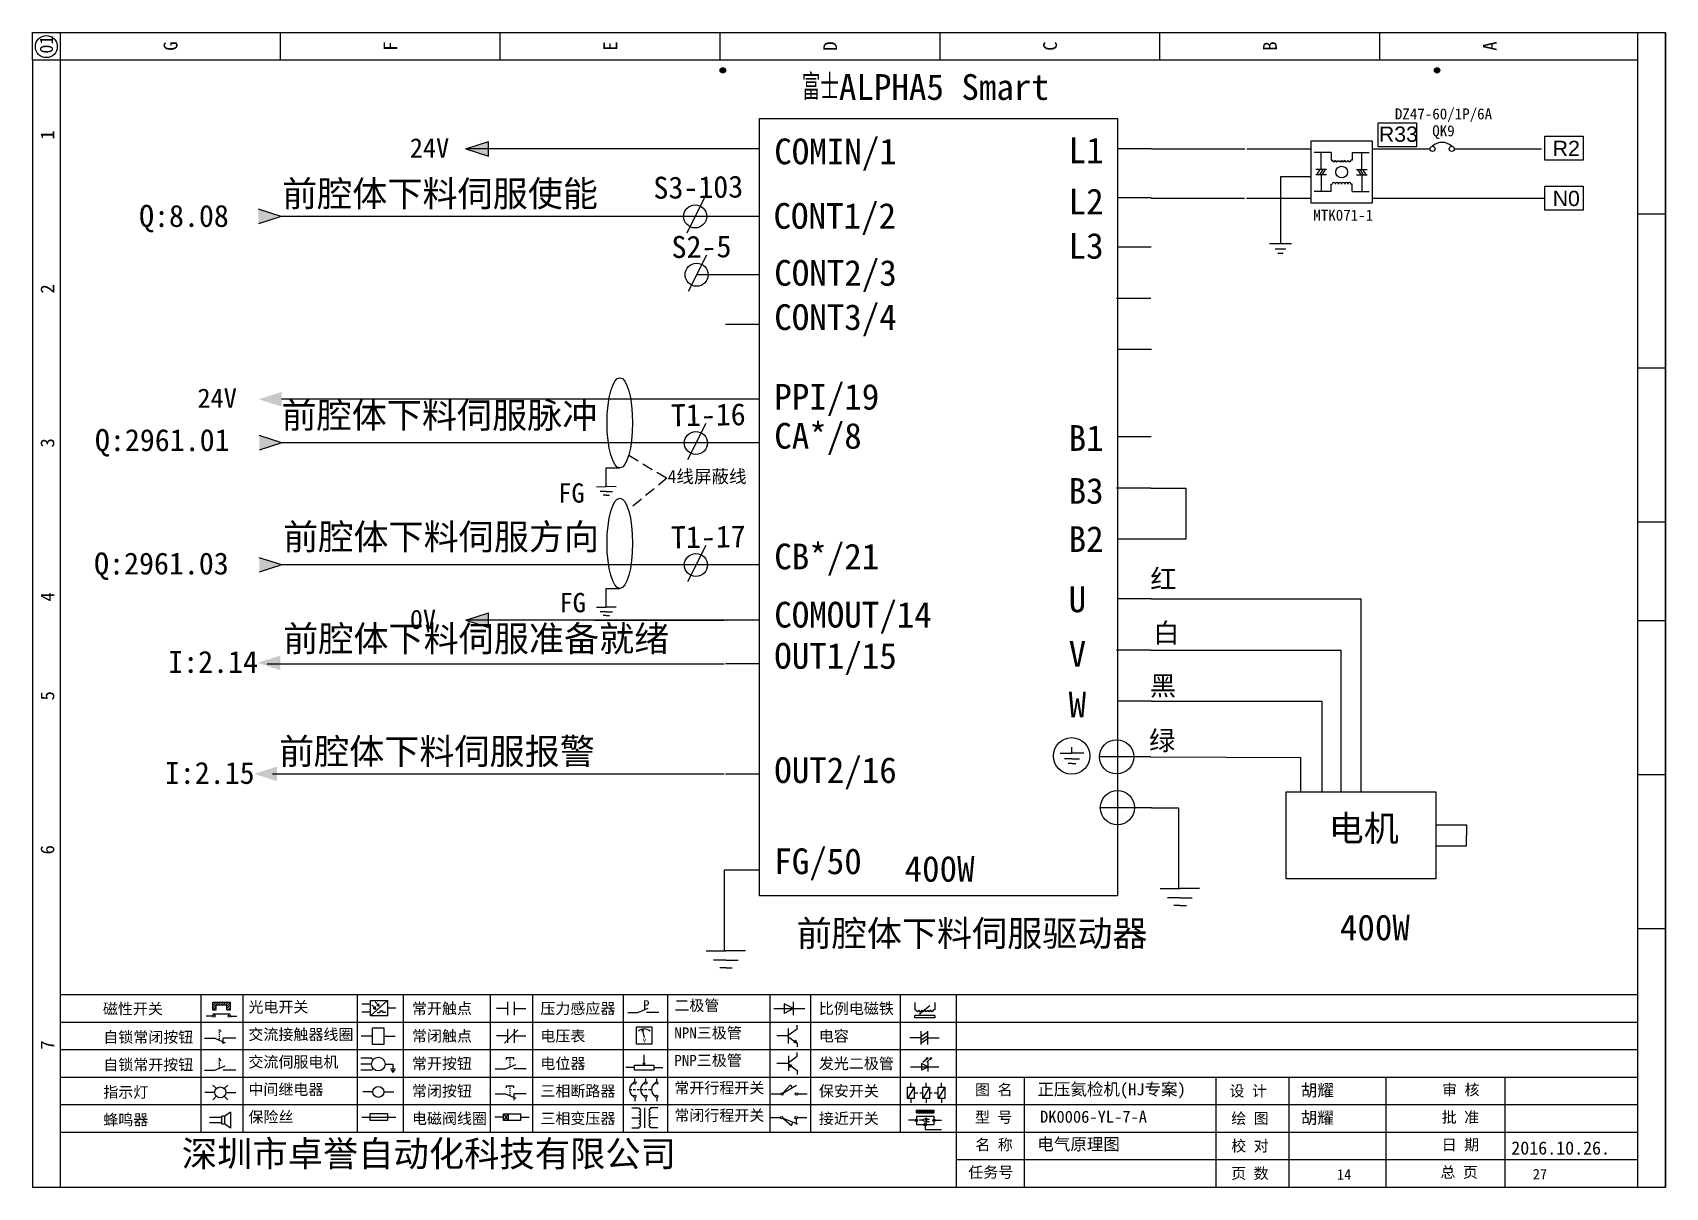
# Model space of a CAD drawing. Header units: millimetres. Extents: x -97 to 5214, y -62 to 3239.
# Drawn here: x 645.3 to 942.3, y 489.2 to 699.2 of the extents above; entities that cross this region are included whole.
import ezdxf
from ezdxf.enums import TextEntityAlignment as Align
from ezdxf.lldxf.tags import DXFTag

# ---------------------------------------------------------------- set-up
doc = ezdxf.new("R2010")
doc.units = ezdxf.units.MM
doc.linetypes.add('ACISOWELD', pattern=[3, 2, -1])
doc.layers.add('SYMS', color=7, linetype='Continuous')
doc.styles.get("Standard").update_dxf_attribs({"font": 'SimSun.ttf'})
doc.styles.add('工程字', font='SimSun.ttf')
doc.styles.add('样式 8', font='arial.ttf')
doc.styles.add('汉字', font='NSimSun.ttf')
tags = doc.linetypes.add('HIDDEN2', pattern=[4.7625, 3.175, -1.5875]).pattern_tags.tags
tags[6:7] = [DXFTag(74, 4), DXFTag(75, 0), DXFTag(340, '0'), DXFTag(46, 1.0), DXFTag(50, 0.0), DXFTag(44, 0.0), DXFTag(45, 0.0)]
tags[4:5] = [DXFTag(74, 4), DXFTag(75, 0), DXFTag(340, '0'), DXFTag(46, 1.0), DXFTag(50, 0.0), DXFTag(44, 0.0), DXFTag(45, 0.0)]

# ---------------------------------------------------------------- blocks, each defined once
blk = doc.blocks.new('节点')
at = {"color": 1}
blk.add_line((5159.18, 79.07), (5149.74, 60.21), dxfattribs=at)
blk.add_circle((5154.09, 68.92), 5.98, dxfattribs=at)
blk = doc.blocks.new('磁性开关')
at = {"linetype": 'ByBlock'}
h = blk.add_hatch(dxfattribs=at)
h.set_pattern_fill('ANSI31', color=256, scale=0.1, style=0)
h.paths.add_polyline_path([(-1907.69, -775.29), (-1910.88, -775.29), (-1910.88, -776.69), (-1910.25, -776.69), (-1910.25, -775.79), (-1908.31, -775.79), (-1908.31, -776.69), (-1907.69, -776.69)])
for p, q in [((-1910.91, -777.81), (-1912.09, -777.81)), ((-1910.88, -776.69), (-1910.88, -775.29)), ((-1910.88, -775.29), (-1907.69, -775.29)), ((-1910.88, -776.69), (-1910.25, -776.69)), ((-1910.88, -777.39), (-1907.69, -777.39)), ((-1910.25, -776.69), (-1910.25, -775.79)), ((-1910.25, -775.79), (-1908.31, -775.79)), ((-1908.31, -776.69), (-1908.31, -775.79)), ((-1908.31, -776.69), (-1907.69, -776.69)), ((-1907.69, -775.29), (-1907.69, -776.69)), ((-1907.66, -777.81), (-1906.48, -777.81))]:
    blk.add_line(p, q, dxfattribs=at)
for centre in [(-1910.68, -777.81), (-1907.88, -777.81)]:
    blk.add_circle(centre, 0.225, dxfattribs=at)
blk = doc.blocks.new('*U75')
at = {"linetype": 'ByBlock'}
for p, q in [((-1909.23, -780.45), (-1909.23, -780.67)), ((-1909.23, -780.45), (-1908.92, -780.84)), ((-1909.23, -780.84), (-1909.23, -781.05)), ((-1911.92, -782.07), (-1910.06, -782.07)), ((-1910.06, -782.07), (-1908.18, -782.88)), ((-1909.23, -781.23), (-1909.23, -781.44)), ((-1909.23, -781.61), (-1909.23, -781.83)), ((-1909.23, -782), (-1909.23, -782.21)), ((-1909.23, -782.38), (-1909.23, -782.43)), ((-1908.52, -783.07), (-1908.52, -782.07)), ((-1906.25, -782.07), (-1908.52, -782.07))]:
    blk.add_line(p, q, dxfattribs=at)
blk = doc.blocks.new('*U76')
at = {"linetype": 'ByBlock'}
for p, q in [((-1911.92, -792.89), (-1910.06, -792.89)), ((-1910.06, -792.89), (-1908.18, -792.08)), ((-1908.88, -791.17), (-1909.23, -790.71)), ((-1909.23, -790.71), (-1909.23, -790.92)), ((-1909.23, -791.09), (-1909.23, -791.31)), ((-1909.23, -791.48), (-1909.23, -791.69)), ((-1909.23, -791.86), (-1909.23, -792.08)), ((-1909.23, -792.25), (-1909.23, -792.47)), ((-1906.25, -792.89), (-1908.52, -792.89))]:
    blk.add_line(p, q, dxfattribs=at)
blk = doc.blocks.new('蜂鸣器')
at = {"linetype": 'ByBlock'}
for p, q in [((-1907.17, -795.53), (-1908.25, -796.26)), ((-1907.17, -795.53), (-1907.17, -798.41)), ((-1908.8, -796.48), (-1911.01, -796.48)), ((-1908.8, -797.46), (-1911.01, -797.46)), ((-1908.25, -796.26), (-1908.8, -796.26)), ((-1908.8, -797.68), (-1908.8, -796.26)), ((-1908.25, -797.68), (-1908.8, -797.68)), ((-1908.25, -797.68), (-1908.25, -796.26)), ((-1907.17, -798.41), (-1908.25, -797.68))]:
    blk.add_line(p, q, dxfattribs=at)
blk = doc.blocks.new('指示灯')
at = {"linetype": 'ByBlock'}
for p, q in [((-1854.25, -776.92), (-1856.06, -776.92)), ((-1854.62, -775.59), (-1853.97, -776.23)), ((-1854.62, -778.25), (-1853.97, -777.61)), ((-1851.9, -775.59), (-1852.54, -776.23)), ((-1851.9, -778.25), (-1852.54, -777.61)), ((-1852.26, -776.92), (-1850.45, -776.92))]:
    blk.add_line(p, q, dxfattribs=at)
blk.add_circle((-1853.26, -776.92), 0.992, dxfattribs=at)
blk = doc.blocks.new('光电开关')
at = {"linetype": 'ByBlock'}
h = blk.add_hatch(dxfattribs=at)
h.set_pattern_fill('ANSI31', color=256, scale=0.01, style=0)
h.set_pattern_definition([(45, (0.172267, 0), (-0.0224506403, 0.0224506403), [])])
h.paths.add_polyline_path([(-1882.44, -776.34), (-1882.5, -775.91), (-1882.68, -776.07)])
h.paths.add_polyline_path([(-1882.44, -776.34), (-1882.68, -776.07), (-1882.86, -776.23)])
h.paths.add_polyline_path([(-1883.11, -776.45), (-1883.29, -776.61), (-1883.05, -776.88)])
h.paths.add_polyline_path([(-1883.29, -776.61), (-1883.47, -776.77), (-1883.05, -776.88)])
for p, q in [((-1884.01, -775.96), (-1885.56, -775.96)), ((-1884.01, -777.39), (-1885.56, -777.39)), ((-1880.91, -775.3), (-1884.01, -778.05)), ((-1883.75, -776.09), (-1883.05, -776.88)), ((-1883.11, -776.45), (-1883.47, -776.77)), ((-1883.05, -776.88), (-1883.47, -776.77)), ((-1883.14, -775.55), (-1882.44, -776.34)), ((-1883.05, -776.88), (-1883.11, -776.45)), ((-1882.5, -775.91), (-1882.86, -776.23)), ((-1882.44, -776.34), (-1882.86, -776.23)), ((-1882.78, -777.47), (-1882.23, -777.47)), ((-1882.44, -776.34), (-1882.5, -775.91)), ((-1882.23, -777.47), (-1882.23, -777.14)), ((-1882.23, -777.14), (-1881.78, -777.14)), ((-1881.78, -777.47), (-1881.78, -777.14)), ((-1881.23, -777.47), (-1881.78, -777.47)), ((-1879.37, -776.67), (-1880.91, -776.67))]:
    blk.add_line(p, q, dxfattribs=at)
blk.add_lwpolyline([(-1884.01, -775.3), (-1880.91, -775.3), (-1880.91, -778.05), (-1884.01, -778.05)], close=True, dxfattribs=at)
blk = doc.blocks.new('交流接触器线圈')
at = {"linetype": 'ByBlock'}
for p, q in [((-1880.82, -781.77), (-1882.87, -781.77)), ((-1878.72, -781.77), (-1876.67, -781.77))]:
    blk.add_line(p, q, dxfattribs=at)
blk.add_lwpolyline([(-1880.82, -780.28), (-1878.72, -780.28), (-1878.72, -783.26), (-1880.82, -783.26)], close=True, dxfattribs=at)
blk = doc.blocks.new('交流伺服电机')
at = {"linetype": 'ByBlock'}
for p, q in [((-1880.97, -785.75), (-1882.94, -785.75)), ((-1880.97, -786.85), (-1882.94, -786.85)), ((-1880.97, -785.75), (-1880.65, -786.03)), ((-1878.49, -786.85), (-1877.07, -786.85)), ((-1877.07, -786.85), (-1877.07, -787.72)), ((-1880.97, -787.94), (-1882.94, -787.94)), ((-1880.97, -787.94), (-1880.65, -787.67)), ((-1877.54, -787.72), (-1876.59, -787.72)), ((-1877.38, -788.01), (-1876.75, -788.01)), ((-1877.23, -788.29), (-1876.9, -788.29))]:
    blk.add_line(p, q, dxfattribs=at)
blk.add_circle((-1879.73, -786.85), 1.24, dxfattribs=at)
blk = doc.blocks.new('中间继电器')
at = {"linetype": 'ByBlock'}
for p, q in [((-1880.72, -791.92), (-1882.54, -791.92)), ((-1878.74, -791.92), (-1876.92, -791.92))]:
    blk.add_line(p, q, dxfattribs=at)
blk.add_circle((-1879.73, -791.92), 0.992, dxfattribs=at)
blk = doc.blocks.new('保险丝')
at = {"linetype": 'ByBlock'}
blk.add_line((-1882.72, -796.49), (-1876.55, -796.49), dxfattribs=at)
blk.add_lwpolyline([(-1881.2, -795.86), (-1878.06, -795.86), (-1878.06, -797.12), (-1881.2, -797.12)], close=True, dxfattribs=at)
blk = doc.blocks.new('常开按钮')
at = {"linetype": 'ByBlock'}
for p, q in [((-1910.06, -787.73), (-1908.18, -786.93)), ((-1909.9, -785.68), (-1908.56, -785.68)), ((-1909.9, -785.68), (-1909.9, -786.07)), ((-1909.23, -785.68), (-1909.23, -785.89)), ((-1909.23, -786.06), (-1909.23, -786.28)), ((-1909.23, -786.45), (-1909.23, -786.67)), ((-1909.23, -786.84), (-1909.23, -787.05)), ((-1908.56, -785.68), (-1908.56, -786.07)), ((-1911.92, -787.73), (-1910.06, -787.73)), ((-1909.23, -787.22), (-1909.23, -787.38)), ((-1906.25, -787.73), (-1908.52, -787.73))]:
    blk.add_line(p, q, dxfattribs=at)
blk = doc.blocks.new('常开触点')
at = {"linetype": 'ByBlock'}
for p, q in [((-1853.82, -782.99), (-1853.82, -780.56)), ((-1852.6, -782.99), (-1852.6, -780.56)), ((-1853.82, -781.77), (-1855.88, -781.77)), ((-1852.6, -781.77), (-1850.55, -781.77))]:
    blk.add_line(p, q, dxfattribs=at)
blk = doc.blocks.new('常闭触点')
at = {"linetype": 'ByBlock'}
for p, q in [((-1853.82, -786.77), (-1855.88, -786.77)), ((-1852.01, -785.66), (-1854.43, -788.1)), ((-1853.82, -787.99), (-1853.82, -785.56)), ((-1852.6, -787.99), (-1852.6, -785.56)), ((-1852.6, -786.77), (-1850.55, -786.77))]:
    blk.add_line(p, q, dxfattribs=at)
blk = doc.blocks.new('常闭按钮')
at = {"linetype": 'ByBlock'}
for p, q in [((-1856.13, -792.28), (-1854.28, -792.28)), ((-1854.28, -792.28), (-1852.4, -793.09)), ((-1854.11, -790.83), (-1852.77, -790.83)), ((-1854.11, -790.83), (-1854.11, -791.22)), ((-1853.44, -790.83), (-1853.44, -791.04)), ((-1853.44, -791.21), (-1853.44, -791.43)), ((-1853.44, -791.6), (-1853.44, -791.82)), ((-1853.44, -791.99), (-1853.44, -792.2)), ((-1853.44, -792.37), (-1853.44, -792.53)), ((-1852.77, -790.83), (-1852.77, -791.22)), ((-1850.47, -792.28), (-1852.73, -792.28)), ((-1852.73, -792.28), (-1852.73, -793.43))]:
    blk.add_line(p, q, dxfattribs=at)
blk = doc.blocks.new('电磁阀线圈')
at = {"linetype": 'ByBlock'}
for p, q in [((-1854.61, -795.92), (-1853.75, -797.16)), ((-1853.75, -795.92), (-1854.61, -797.16)), ((-1853.75, -795.92), (-1853.75, -797.16)), ((-1854.61, -796.54), (-1856.17, -796.54)), ((-1851.53, -796.54), (-1849.97, -796.54))]:
    blk.add_line(p, q, dxfattribs=at)
blk.add_lwpolyline([(-1854.61, -795.92), (-1851.53, -795.92), (-1851.53, -797.16), (-1854.61, -797.16)], close=True, dxfattribs=at)
blk = doc.blocks.new('电压表')
at = {"linetype": 'ByBlock'}
for p, q in [((-1814.84, -780.75), (-1814.91, -781.13)), ((-1814.6, -781.05), (-1814.91, -781.13)), ((-1814.84, -780.75), (-1814.46, -782.26)), ((-1814.84, -780.75), (-1814.6, -781.05))]:
    blk.add_line(p, q, dxfattribs=at)
blk.add_lwpolyline([(-1815.84, -780.34), (-1813.07, -780.34), (-1813.07, -783.49), (-1815.84, -783.49)], close=True, dxfattribs=at)
blk.add_arc((-1814.46, -782.26), 1.56, 46.8313, 133.1687, dxfattribs=at)
at = {"linetype": 'ByBlock', "insert": (-1814.7, -782.39), "char_height": 0.75, "width": 0.6768, "attachment_point": 1}
blk.add_mtext('V', dxfattribs=at)
blk = doc.blocks.new('电位器')
at = {"linetype": 'ByBlock'}
for p, q in [((-1814.45, -787.3), (-1814.62, -786.96)), ((-1814.62, -786.96), (-1814.27, -786.96)), ((-1814.45, -787.3), (-1814.45, -785.39)), ((-1814.45, -787.3), (-1814.27, -786.96)), ((-1816.21, -787.75), (-1817.79, -787.75)), ((-1812.68, -787.75), (-1811.1, -787.75))]:
    blk.add_line(p, q, dxfattribs=at)
blk.add_lwpolyline([(-1816.21, -787.3), (-1812.68, -787.3), (-1812.68, -788.2), (-1816.21, -788.2)], close=True, dxfattribs=at)
blk = doc.blocks.new('三相断路器')
at = {"linetype": 'ByBlock'}
for p, q in [((-1816.17, -790.33), (-1816.17, -789.7)), ((-1814.17, -790.33), (-1814.17, -789.7)), ((-1812.18, -790.33), (-1812.18, -789.7)), ((-1817.14, -791.74), (-1816.72, -791.74)), ((-1816.45, -791.74), (-1816.03, -791.74)), ((-1815.76, -791.74), (-1815.34, -791.74)), ((-1815.07, -791.74), (-1814.65, -791.74)), ((-1814.38, -791.74), (-1813.96, -791.74)), ((-1813.69, -791.74), (-1813.27, -791.74)), ((-1816.17, -793.19), (-1816.17, -793.83)), ((-1814.17, -793.19), (-1814.17, -793.83)), ((-1812.18, -793.19), (-1812.18, -793.83))]:
    blk.add_line(p, q, dxfattribs=at)
for centre in [(-1816.17, -790.55), (-1816.17, -792.98), (-1814.17, -790.55), (-1814.17, -792.98), (-1812.18, -790.55), (-1812.18, -792.98)]:
    blk.add_circle(centre, 0.219, dxfattribs=at)
for centre in [(-1815.81, -791.74), (-1813.82, -791.74), (-1811.83, -791.74)]:
    blk.add_arc(centre, 1.32, 115.5791, 244.4209, dxfattribs=at)
blk = doc.blocks.new('三相变压器')
at = {"linetype": 'ByBlock'}
for p, q in [((-1816.69, -795.03), (-1815.37, -795.03)), ((-1815.37, -795.03), (-1815.37, -795.24)), ((-1814.34, -798.7), (-1814.34, -795.04)), ((-1812, -795.03), (-1813.32, -795.03)), ((-1813.32, -795.03), (-1813.32, -795.24)), ((-1816.69, -796.87), (-1815.37, -796.87)), ((-1816.69, -798.71), (-1815.37, -798.71)), ((-1815.37, -798.71), (-1815.37, -798.5)), ((-1812, -796.87), (-1813.32, -796.87)), ((-1813.32, -798.71), (-1813.32, -798.5)), ((-1812, -798.71), (-1813.32, -798.71))]:
    blk.add_line(p, q, dxfattribs=at)
for centre, start, end in [((-1815.37, -795.51), 270, 90), ((-1815.37, -796.06), 270, 90), ((-1813.32, -795.51), 90, 270), ((-1813.32, -796.06), 90, 270), ((-1815.37, -796.6), 270, 90), ((-1815.37, -797.14), 270, 90), ((-1815.37, -797.68), 270, 90), ((-1815.37, -798.23), 270, 90), ((-1813.32, -796.6), 90, 270), ((-1813.32, -797.14), 90, 270), ((-1813.32, -797.68), 90, 270), ((-1813.32, -798.23), 90, 270)]:
    blk.add_arc(centre, 0.271, start, end, dxfattribs=at)
blk = doc.blocks.new('压力感应器')
at = {"linetype": 'ByBlock'}
for p, q in [((-1817.44, -777.73), (-1815.59, -777.73)), ((-1815.59, -777.73), (-1813.71, -776.93)), ((-1811.78, -777.73), (-1814.05, -777.73))]:
    blk.add_line(p, q, dxfattribs=at)
at = {"linetype": 'ByBlock', "insert": (-1814.65, -775.48), "char_height": 1.68, "width": 1.2242, "attachment_point": 1}
blk.add_mtext('{\\fNSimSun|b0|i0|c134|p49;P}', dxfattribs=at)
blk = doc.blocks.new('二极管')
at = {"linetype": 'ByBlock'}
for p, q in [((-1787.52, -776.77), (-1781.92, -776.77)), ((-1783.97, -776.77), (-1785.69, -775.9)), ((-1785.69, -775.9), (-1785.69, -777.65)), ((-1783.97, -776.77), (-1785.69, -777.65)), ((-1783.97, -777.99), (-1783.97, -775.56))]:
    blk.add_line(p, q, dxfattribs=at)
blk = doc.blocks.new('NPN三极管')
at = {"linetype": 'ByBlock'}
for p, q in [((-1785.73, -780.61), (-1785.73, -783.32)), ((-1785.73, -781.82), (-1784.15, -780.66)), ((-1784.15, -780.66), (-1784.15, -779.98)), ((-1785.73, -781.97), (-1787.81, -781.97)), ((-1785.73, -782.11), (-1784.15, -783.27)), ((-1784.41, -782.73), (-1784.74, -783.18)), ((-1784.15, -783.27), (-1784.74, -783.18)), ((-1784.15, -783.27), (-1784.41, -782.73)), ((-1784.15, -783.27), (-1784.15, -783.96))]:
    blk.add_line(p, q, dxfattribs=at)
blk = doc.blocks.new('PNP三极管')
at = {"linetype": 'ByBlock'}
for p, q in [((-1784.9, -786.74), (-1786.98, -786.74)), ((-1784.9, -785.38), (-1784.9, -788.09)), ((-1784.9, -786.59), (-1783.32, -785.43)), ((-1784.9, -786.88), (-1783.32, -788.04)), ((-1784.9, -786.88), (-1784.31, -786.97)), ((-1784.9, -786.88), (-1784.64, -787.42)), ((-1784.31, -786.97), (-1784.64, -787.42)), ((-1783.32, -785.43), (-1783.32, -784.75)), ((-1783.32, -788.04), (-1783.32, -788.73))]:
    blk.add_line(p, q, dxfattribs=at)
blk = doc.blocks.new('常开行程开关')
at = {"linetype": 'ByBlock'}
for p, q in [((-1786.29, -792.3), (-1788.01, -792.3)), ((-1785.89, -792.17), (-1784.52, -790.62)), ((-1785.89, -792.17), (-1783.43, -790.72)), ((-1784.52, -790.62), (-1784.19, -791.17)), ((-1781.48, -792.3), (-1783.21, -792.3))]:
    blk.add_line(p, q, dxfattribs=at)
for centre in [(-1786.07, -792.3), (-1783.42, -792.3)]:
    blk.add_circle(centre, 0.219, dxfattribs=at)
blk = doc.blocks.new('常闭行程开关')
at = {"linetype": 'ByBlock'}
for p, q in [((-1786.34, -796.62), (-1788.07, -796.62)), ((-1785.93, -796.72), (-1783.25, -797.7)), ((-1785.93, -796.72), (-1784.3, -798)), ((-1784.3, -798), (-1784.08, -797.4)), ((-1783.48, -796.84), (-1783.48, -797.85)), ((-1781.54, -796.62), (-1783.26, -796.62))]:
    blk.add_line(p, q, dxfattribs=at)
for centre in [(-1786.12, -796.62), (-1783.48, -796.62)]:
    blk.add_circle(centre, 0.219, dxfattribs=at)
blk = doc.blocks.new('电容')
at = {"linetype": 'ByBlock'}
for p, q in [((-1756.08, -782.99), (-1756.08, -780.56)), ((-1754.86, -780.79), (-1756.08, -781.55)), ((-1754.86, -782.99), (-1754.86, -780.56)), ((-1756.08, -781.77), (-1758.13, -781.77)), ((-1754.86, -781.44), (-1756.08, -782.2)), ((-1754.86, -781.99), (-1756.08, -782.75)), ((-1754.86, -781.77), (-1752.81, -781.77))]:
    blk.add_line(p, q, dxfattribs=at)
blk = doc.blocks.new('发光二极管')
at = {"linetype": 'ByBlock'}
for p, q in [((-1758.01, -786.77), (-1752.89, -786.77)), ((-1754.84, -786.77), (-1756.04, -786.16)), ((-1756.04, -786.16), (-1756.04, -787.39)), ((-1754.84, -786.77), (-1756.04, -787.39)), ((-1755.78, -785.92), (-1754.89, -785.14)), ((-1754.89, -785.14), (-1755.2, -785.22)), ((-1755.2, -785.22), (-1755.01, -785.43)), ((-1755.08, -785.92), (-1754.18, -785.14)), ((-1754.89, -785.14), (-1755.01, -785.43)), ((-1754.84, -787.63), (-1754.84, -785.92)), ((-1754.18, -785.14), (-1754.49, -785.22)), ((-1754.49, -785.22), (-1754.31, -785.43)), ((-1754.18, -785.14), (-1754.31, -785.43))]:
    blk.add_line(p, q, dxfattribs=at)
blk = doc.blocks.new('比例电磁阀')
at = {"linetype": 'ByBlock'}
for p, q in [((-1757.26, -775.38), (-1757.26, -776.71)), ((-1757.26, -776.71), (-1757.05, -776.71)), ((-1753.6, -777.73), (-1757.25, -777.73)), ((-1757.25, -778.13), (-1757.25, -777.73)), ((-1753.6, -778.13), (-1757.25, -778.13)), ((-1754.5, -775.98), (-1756.35, -777.44)), ((-1756.35, -777.44), (-1756.25, -777.25)), ((-1756.35, -777.44), (-1756.15, -777.38)), ((-1756.15, -777.38), (-1756.25, -777.25)), ((-1753.58, -776.71), (-1753.8, -776.71)), ((-1753.6, -777.73), (-1753.6, -778.13)), ((-1753.58, -775.38), (-1753.58, -776.71))]:
    blk.add_line(p, q, dxfattribs=at)
for centre in [(-1756.78, -776.71), (-1756.24, -776.71), (-1755.7, -776.71), (-1755.15, -776.71), (-1754.61, -776.71), (-1754.07, -776.71)]:
    blk.add_arc(centre, 0.271, 180, 0, dxfattribs=at)
blk = doc.blocks.new('保安开关')
at = {"linetype": 'ByBlock'}
for p, q in [((-1757.96, -790.79), (-1757.96, -789.97)), ((-1755.17, -790.79), (-1755.17, -789.97)), ((-1752.39, -790.79), (-1752.39, -789.97)), ((-1757.33, -790.79), (-1758.6, -792.81)), ((-1757.96, -792.81), (-1757.96, -793.62)), ((-1757.33, -791.8), (-1756.72, -791.8)), ((-1756.35, -791.8), (-1755.89, -791.8)), ((-1754.54, -790.79), (-1755.81, -792.81)), ((-1755.17, -792.81), (-1755.17, -793.62)), ((-1754.52, -791.8), (-1754.06, -791.8)), ((-1753.69, -791.8), (-1753.08, -791.8)), ((-1751.75, -790.79), (-1753.02, -792.81)), ((-1752.39, -792.81), (-1752.39, -793.62))]:
    blk.add_line(p, q, dxfattribs=at)
for points in [[(-1758.6, -790.79), (-1757.33, -790.79), (-1757.33, -792.81), (-1758.6, -792.81)], [(-1755.81, -790.79), (-1754.54, -790.79), (-1754.54, -792.81), (-1755.81, -792.81)], [(-1753.02, -790.79), (-1751.75, -790.79), (-1751.75, -792.81), (-1753.02, -792.81)]]:
    blk.add_lwpolyline(points, close=True, dxfattribs=at)
blk = doc.blocks.new('接近开关')
at = {"linetype": 'ByBlock'}
h = blk.add_hatch(dxfattribs=at)
h.set_pattern_fill('ANSI31', color=256, scale=0.01, style=0)
h.set_pattern_definition([(45, (-89.131516, -30.795668), (-0.0224506403, 0.0224506403), [])])
h.paths.add_polyline_path([(-1513.76, -1123.35), (-1513.76, -1122.85), (-1516.96, -1122.85), (-1516.96, -1123.35)])
for p, q in [((-1517.18, -1124.71), (-1518.36, -1124.71)), ((-1516.96, -1123.35), (-1516.96, -1122.85)), ((-1516.96, -1122.85), (-1513.76, -1122.85)), ((-1516.96, -1123.35), (-1513.76, -1123.35)), ((-1516.96, -1123.95), (-1513.76, -1123.95)), ((-1516.96, -1123.95), (-1516.96, -1125.47)), ((-1516.96, -1125.47), (-1513.76, -1125.47)), ((-1515.91, -1124.71), (-1516.45, -1124.71)), ((-1515.11, -1124.31), (-1515.91, -1124.71)), ((-1515.11, -1125.11), (-1515.91, -1124.71)), ((-1515.33, -1124.53), (-1515.17, -1124.53)), ((-1515.33, -1124.88), (-1515.17, -1124.88)), ((-1515.25, -1124.45), (-1515.25, -1124.61)), ((-1515.11, -1124.31), (-1515.11, -1125.11)), ((-1515.11, -1124.48), (-1514.58, -1124.48)), ((-1515.11, -1124.94), (-1514.58, -1124.94)), ((-1513.76, -1122.85), (-1513.76, -1123.35)), ((-1513.76, -1123.95), (-1513.76, -1125.47)), ((-1513.54, -1124.71), (-1512.36, -1124.71)), ((-1515.36, -1125.69), (-1515.36, -1126.36)), ((-1515.36, -1126.36), (-1512.36, -1126.36))]:
    blk.add_line(p, q, dxfattribs=at)
for centre in [(-1516.96, -1124.71), (-1515.36, -1125.47), (-1513.76, -1124.71)]:
    blk.add_circle(centre, 0.225, dxfattribs=at)

msp = doc.modelspace()

# ---------------------------------------------------------------- hatches: boundary and pattern name
at = {"lineweight": -2}
h = msp.add_hatch(color=0, dxfattribs=at)
edge = h.paths.add_edge_path()
edge.add_arc((770.853, 692.34), 0.5, 0, 360)
h = msp.add_hatch(color=0, dxfattribs=at)
edge = h.paths.add_edge_path()
edge.add_arc((900.784, 692.34), 0.5, 0, 360)
for points in [[(724.09, 678.054), (728.229, 679.381), (728.229, 676.728)], [(690.522, 665.763), (686.383, 664.437), (686.383, 667.089)], [(686.438, 632.515), (690.577, 633.841), (690.577, 631.188)], [(690.656, 624.568), (686.517, 623.241), (686.517, 625.894)], [(690.656, 602.378), (686.517, 601.051), (686.517, 603.704)], [(724.09, 592.327), (728.229, 593.654), (728.229, 591.001)], [(686.239, 584.574), (690.378, 585.9), (690.378, 583.247)], [(685.62, 564.389), (689.759, 565.715), (689.759, 563.062)]]:
    msp.add_hatch(color=256).paths.add_polyline_path(points)

# ---------------------------------------------------------------- linework, layer by layer
at = {"linetype": 'ByBlock'}
for p, q in [((645.304, 699.188), (942.304, 699.188)), ((645.304, 694.188), (645.304, 699.188)), ((650.304, 699.188), (650.304, 489.188)), ((942.304, 699.188), (942.304, 489.188)), ((942.304, 489.188), (942.304, 699.188)), ((645.304, 694.188), (645.304, 509.188)), ((881.505, 677.378), (881.505, 676.001)), ((885.331, 677.378), (885.331, 676.001)), ((881.505, 676.001), (881.725, 676.001)), ((885.331, 676.001), (885.111, 676.001)), ((881.505, 670.281), (881.505, 671.657)), ((881.505, 671.657), (881.725, 671.657)), ((885.331, 671.657), (885.111, 671.657)), ((885.331, 670.281), (885.331, 671.657)), ((937.304, 524.188), (650.304, 524.188)), ((937.304, 519.188), (650.304, 519.188)), ((937.304, 514.188), (650.304, 514.188)), ((645.304, 509.188), (645.304, 489.188)), ((937.304, 509.188), (650.304, 509.188)), ((937.304, 504.188), (650.304, 504.188)), ((937.304, 499.188), (650.304, 499.188)), ((937.304, 494.188), (813.327, 494.188)), ((942.304, 489.188), (645.304, 489.188))]:
    msp.add_line(p, q, dxfattribs=at)
for p, q in [((724.09, 678.054), (728.229, 679.381)), ((747.494, 678.054), (724.09, 678.054)), ((724.09, 678.054), (728.229, 676.728)), ((728.229, 676.728), (728.229, 679.381)), ((771.315, 678.054), (747.494, 678.054)), ((777.525, 678.054), (771.315, 678.054)), ((777.525, 678.054), (771.315, 678.054)), ((777.525, 678.054), (771.315, 678.054)), ((777.525, 678.054), (771.315, 678.054)), ((777.525, 678.054), (771.315, 678.054)), ((777.525, 678.054), (771.315, 678.054)), ((777.525, 678.054), (771.315, 678.054)), ((777.525, 678.054), (771.315, 678.054)), ((777.525, 678.054), (771.315, 678.054)), ((777.525, 678.054), (771.315, 678.054)), ((848.849, 678.054), (842.639, 678.054)), ((848.849, 678.054), (842.639, 678.054)), ((848.849, 678.054), (842.639, 678.054)), ((848.849, 678.054), (842.639, 678.054)), ((848.849, 678.054), (842.639, 678.054)), ((848.849, 678.054), (842.639, 678.054)), ((848.849, 678.054), (842.639, 678.054)), ((848.849, 678.054), (842.639, 678.054)), ((848.849, 678.054), (842.639, 678.054)), ((848.849, 678.054), (842.639, 678.054)), ((848.849, 678.054), (865.812, 678.054)), ((881.504, 677.378), (878.422, 677.378)), ((879.72, 675.961), (879.72, 677.378)), ((885.331, 677.378), (888.413, 677.378)), ((887.115, 675.961), (887.115, 677.378)), ((898.547, 678.054), (899.479, 678.054)), ((877.791, 672.961), (872.298, 672.961)), ((872.298, 672.961), (872.298, 660.787)), ((879.72, 671.698), (879.72, 670.281)), ((887.115, 671.698), (887.115, 670.281)), ((848.798, 669.175), (842.588, 669.175)), ((848.791, 669.114), (865.754, 669.114)), ((881.504, 670.281), (878.422, 670.281)), ((885.331, 670.281), (888.413, 670.281)), ((690.522, 665.763), (686.383, 667.089)), ((690.522, 665.763), (686.383, 664.437)), ((696.361, 665.763), (690.522, 665.763)), ((765.823, 665.763), (696.361, 665.763)), ((777.525, 665.763), (765.823, 665.763)), ((771.181, 665.763), (765.823, 665.763)), ((848.791, 660.198), (842.582, 660.198)), ((874.271, 660.787), (870.325, 660.787)), ((873.284, 659.825), (871.311, 659.825)), ((872.791, 659.001), (871.805, 659.001)), ((771.442, 655.157), (766.083, 655.157)), ((777.524, 655.157), (771.314, 655.157)), ((848.687, 650.829), (842.477, 650.829)), ((777.525, 646.124), (771.315, 646.124)), ((848.849, 641.571), (842.639, 641.571)), ((730.176, 632.515), (690.577, 632.515)), ((771.315, 632.515), (730.176, 632.515)), ((777.46, 632.515), (771.25, 632.515)), ((690.656, 624.568), (686.517, 625.894)), ((690.656, 624.568), (686.517, 623.241)), ((696.495, 624.568), (690.656, 624.568)), ((765.956, 624.568), (696.495, 624.568)), ((771.315, 624.568), (764.447, 624.568)), ((771.315, 624.568), (765.956, 624.568)), ((777.525, 624.568), (771.315, 624.568)), ((848.791, 625.708), (842.582, 625.708)), ((747.846, 616.61), (749.634, 616.623)), ((749.634, 615.752), (748.51, 615.752)), ((749.654, 615.059), (749.081, 615.059)), ((751.423, 616.61), (749.634, 616.623)), ((749.634, 615.752), (750.758, 615.752)), ((749.654, 615.059), (750.228, 615.059)), ((848.687, 616.339), (842.477, 616.339)), ((848.687, 616.339), (855.057, 616.339)), ((855.057, 616.339), (855.057, 607.081)), ((848.849, 607.081), (842.639, 607.081)), ((855.057, 607.081), (848.849, 607.081)), ((690.656, 602.378), (686.517, 603.704)), ((690.656, 602.378), (686.517, 601.051)), ((696.495, 602.378), (690.656, 602.378)), ((765.956, 602.378), (696.495, 602.378)), ((771.315, 602.378), (765.956, 602.378)), ((771.315, 602.378), (765.956, 602.378)), ((777.525, 602.378), (771.315, 602.378)), ((747.846, 594.714), (749.634, 594.727)), ((751.423, 594.714), (749.634, 594.727)), ((848.791, 596.233), (842.582, 596.233)), ((848.791, 596.233), (886.947, 596.233)), ((886.947, 561.104), (886.947, 596.233)), ((724.09, 592.327), (728.229, 593.654)), ((747.494, 592.327), (724.09, 592.327)), ((724.09, 592.327), (728.229, 591.001)), ((728.229, 591.001), (728.229, 593.654)), ((771.115, 592.323), (746.909, 592.323)), ((747.494, 592.323), (771.115, 592.323)), ((749.634, 593.856), (748.51, 593.856)), ((749.654, 593.163), (749.081, 593.163)), ((749.634, 593.856), (750.758, 593.856)), ((749.654, 593.163), (750.228, 593.163)), ((777.325, 592.323), (771.115, 592.323)), ((848.687, 586.864), (842.477, 586.864)), ((848.687, 586.864), (883.329, 586.864)), ((883.329, 561.108), (883.329, 586.864)), ((687.99, 584.376), (771.115, 584.376)), ((777.525, 584.376), (771.315, 584.376)), ((848.849, 577.606), (842.639, 577.606)), ((848.849, 577.606), (879.824, 577.606)), ((879.824, 577.606), (879.824, 561.108)), ((832.211, 568.133), (834.357, 568.15)), ((834.357, 568.15), (834.357, 569.254)), ((836.503, 568.133), (834.357, 568.15)), ((842.639, 567.483), (839.362, 567.483)), ((848.687, 567.483), (842.477, 567.483)), ((848.687, 567.483), (876.014, 567.38)), ((876.014, 561.179), (876.014, 567.38)), ((771.115, 564.318), (688.937, 564.318)), ((777.525, 564.318), (771.315, 564.318)), ((834.357, 567.104), (833.008, 567.104)), ((834.381, 566.272), (833.693, 566.272)), ((834.357, 567.104), (835.706, 567.104)), ((834.381, 566.272), (835.069, 566.272)), ((842.639, 558.224), (839.524, 558.224)), ((848.849, 558.224), (842.639, 558.224)), ((848.849, 558.224), (853.725, 558.224)), ((853.725, 558.224), (853.725, 543.563)), ((900.537, 555.111), (906.151, 555.111)), ((906.151, 555.111), (906.151, 553.195)), ((906.151, 551.279), (906.151, 553.195)), ((900.537, 551.279), (906.151, 551.279)), ((777.325, 546.886), (771.115, 546.886)), ((771.115, 546.886), (771.115, 532.225)), ((850.426, 543.536), (854.003, 543.563)), ((857.581, 543.536), (854.003, 543.563)), ((854.003, 541.821), (851.755, 541.821)), ((854.003, 541.821), (856.252, 541.821)), ((854.044, 540.434), (852.897, 540.434)), ((854.044, 540.434), (855.19, 540.434)), ((767.816, 532.198), (771.393, 532.225)), ((774.971, 532.198), (771.393, 532.225)), ((771.393, 530.482), (769.145, 530.482)), ((771.434, 529.095), (770.287, 529.095)), ((771.393, 530.482), (773.642, 530.482)), ((771.434, 529.095), (772.58, 529.095))]:
    msp.add_line(p, q)
at = {"color": 0, "lineweight": -2}
for p, q in [((866.178, 678.054), (877.791, 678.054)), ((889.044, 678.054), (898.547, 678.054)), ((903.906, 678.054), (919.795, 678.054)), ((866.121, 669.114), (877.791, 669.114)), ((889.044, 669.114), (898.938, 669.114)), ((898.938, 669.114), (920.383, 669.114)), ((675.883, 524.188), (675.883, 499.188)), ((683.559, 524.188), (683.559, 499.188)), ((704.349, 524.188), (704.349, 499.188)), ((712.703, 524.188), (712.703, 499.188)), ((728.558, 524.188), (728.558, 499.188)), ((736.206, 524.188), (736.206, 499.188)), ((752.698, 524.188), (752.698, 499.188)), ((760.8, 524.188), (760.8, 499.188)), ((779.42, 524.188), (779.42, 499.188)), ((786.779, 524.188), (786.779, 499.188)), ((803.089, 524.188), (803.089, 499.188)), ((813.327, 524.188), (813.327, 489.273)), ((825.648, 509.188), (825.648, 489.273)), ((860.519, 509.188), (860.519, 489.188)), ((873.783, 509.188), (873.783, 489.188)), ((891.475, 509.188), (891.475, 489.188)), ((913.086, 509.188), (913.086, 489.188))]:
    msp.add_line(p, q, dxfattribs=at)
at = {"linetype": 'ACISOWELD'}
for p, q in [((753.738, 622.328), (760.689, 618.138)), ((760.689, 618.138), (753.658, 612.431))]:
    msp.add_line(p, q, dxfattribs=at)
at = {"lineweight": -3}
for p, q in [((749.634, 616.623), (749.634, 620.014)), ((749.634, 620.014), (752.113, 620.014)), ((749.634, 594.727), (749.634, 598.117)), ((749.634, 598.117), (752.113, 598.117))]:
    msp.add_line(p, q, dxfattribs=at)
at = {"linetype": 'ByBlock'}
for points in [[(690.304, 699.188), (690.304, 694.188)], [(730.304, 699.188), (730.304, 694.188)], [(770.304, 699.188), (770.304, 694.188)], [(810.304, 699.188), (810.304, 694.188)], [(850.304, 699.188), (850.304, 694.188)], [(890.304, 699.188), (890.304, 694.188)], [(937.304, 489.188), (937.304, 699.188)], [(937.304, 694.188), (645.304, 694.188)], [(942.304, 666.188), (937.304, 666.188)], [(942.304, 638.188), (937.304, 638.188)], [(942.304, 610.188), (937.304, 610.188)], [(942.304, 592.188), (937.304, 592.188)], [(942.304, 564.188), (937.304, 564.188)], [(942.304, 536.188), (937.304, 536.188)]]:
    msp.add_lwpolyline(points, dxfattribs=at)
for points in [[(777.525, 683.556), (842.639, 683.556), (842.639, 542.202), (777.525, 542.182)], [(889.044, 679.45), (877.791, 679.45), (877.791, 668.209), (889.044, 668.209)], [(873.358, 561.104), (900.537, 561.104), (900.537, 545.286), (873.358, 545.286)]]:
    msp.add_lwpolyline(points, close=True)
at = {"color": 1, "lineweight": -3}
for points in [[(890.066, 682.788), (897.007, 682.788), (897.007, 678.436), (890.066, 678.436)], [(920.396, 680.352), (927.337, 680.352), (927.337, 675.999), (920.396, 675.999)], [(920.396, 671.25), (927.337, 671.25), (927.337, 666.897), (920.396, 666.897)]]:
    msp.add_lwpolyline(points, close=True, dxfattribs=at)
at = {"linetype": 'ByBlock'}
msp.add_circle((647.792, 696.66), 2, dxfattribs=at)
at = {"color": 0, "lineweight": -2}
for centre in [(770.853, 692.34), (900.784, 692.34)]:
    msp.add_circle(centre, 0.5, dxfattribs=at)
for centre, radius in [((899.943, 678.054), 0.464), ((903.442, 678.054), 0.464), ((883.417, 673.829), 1.064), ((834.307, 567.649), 3.325), ((842.477, 567.483), 3.116), ((842.639, 558.224), 3.116)]:
    msp.add_circle(centre, radius)
msp.add_arc((901.693, 676.742), 2.493, 45.42387, 134.57613)
at = {"linetype": 'ByBlock'}
for centre, start, end in [((882.007, 676.001), 180, 0), ((882.571, 676.001), 180, 0), ((883.136, 676.001), 180, 0), ((883.7, 676.001), 180, 0), ((884.265, 676.001), 180, 0), ((884.829, 676.001), 180, 0), ((882.007, 671.657), 0, 180), ((882.571, 671.657), 0, 180), ((883.136, 671.657), 0, 180), ((883.7, 671.657), 0, 180), ((884.265, 671.657), 0, 180), ((884.829, 671.657), 0, 180)]:
    msp.add_arc(centre, 0.282, start, end, dxfattribs=at)
at = {"linetype": 'HIDDEN2'}
for centre in [(752.113, 628.225), (752.113, 606.328)]:
    msp.add_ellipse(centre, major_axis=(0, -8.211), ratio=0.2823603, dxfattribs=at)

# ---------------------------------------------------------------- block references
at = {"linetype": 'ByBlock', "yscale": 0.8000000000001819, "zscale": 0.8}
for p, xscale, rotation in [((254.3, -730.547), -0.8000000000001819, 90), ((1512.535, -730.547), 0.8000000000001819, 270)]:
    msp.add_blockref('电容', p, dxfattribs=dict(at, xscale=xscale, rotation=rotation))
at = {"xscale": 0.3500000000003638, "yscale": 0.3499999999999091, "zscale": 0.35}
for p in [(-1038.111, 641.643), (-1038.111, 641.643), (-1038.111, 641.643), (-1037.85, 631.036), (-1037.85, 631.036), (-1037.85, 631.036), (-1037.977, 600.447), (-1037.977, 600.447), (-1037.977, 600.447), (-1037.977, 578.257), (-1037.977, 578.257), (-1037.977, 578.257)]:
    msp.add_blockref('节点', p, dxfattribs=at)
at = {"linetype": 'ByBlock'}
for name, p in [('磁性开关', (2588.946, 1298.147)), ('光电开关', (2590.756, 1298.456)), ('常开触点', (2585.571, 1303.485)), ('压力感应器', (2571.01, 1298.704)), ('二极管', (2567.672, 1298.462)), ('比例电磁阀', (2563.016, 1298.169)), ('*U75', (2588.492, 1298.365)), ('交流接触器线圈', (2587.916, 1298.456)), ('常闭触点', (2585.571, 1303.485)), ('电压表', (2571.01, 1298.704)), ('NPN三极管', (2568.497, 1298.691)), ('电容', (2563.016, 1298.169)), ('*U76', (2588.492, 1303.365)), ('交流伺服电机', (2587.916, 1298.456)), ('常开按钮', (2641.356, 1298.485)), ('电位器', (2571.01, 1298.704)), ('PNP三极管', (2567.672, 1298.462)), ('发光二极管', (2563.016, 1297.88)), ('三相断路器', (2571.01, 1298.704)), ('保安开关', (2563.016, 1298.169)), ('指示灯', (2532.706, 1283.365)), ('中间继电器', (2587.916, 1298.456)), ('常闭按钮', (2585.571, 1298.485)), ('常开行程开关', (2567.672, 1298.462)), ('蜂鸣器', (2588.492, 1298.365)), ('保险丝', (2587.916, 1298.456)), ('电磁阀线圈', (2585.571, 1298.485)), ('三相变压器', (2571.01, 1298.704)), ('常闭行程开关', (2567.672, 1298.462)), ('接近开关', (2323.016, 1626.085))]:
    msp.add_blockref(name, p, dxfattribs=at)

# ---------------------------------------------------------------- texts
at = {"style": '汉字'}
for s, p in [('DZ47-60/1P/6A', (901.946, 684.418)), ('QK9', (901.946, 681.346)), ('MTK071-1', (883.706, 665.997))]:
    msp.add_text(s, height=2, dxfattribs=at).set_placement(p, align=Align.MIDDLE_CENTER)
at = {"linetype": 'ByBlock', "attachment_point": 1, "rotation": 90}
for s, insert, char_height, width in [('{\\fKaiTi_GB2312|b0|i0|c134|p0;01}', (646.592, 695.386), 2.4, 60.2542), ('{\\fKaiTi_GB2312|b0|i0|c134|p0;G}', (669.133, 695.896), 2.5, 5), ('{\\fKaiTi_GB2312|b0|i0|c134|p0;F}', (709.133, 695.896), 2.5, 5), ('{\\fKaiTi_GB2312|b0|i0|c134|p0;E}', (749.133, 695.896), 2.5, 5), ('{\\fKaiTi_GB2312|b0|i0|c134|p0;D}', (789.133, 695.896), 2.5, 5), ('{\\fKaiTi_GB2312|b0|i0|c134|p0;C}', (829.133, 695.896), 2.5, 5), ('{\\fKaiTi_GB2312|b0|i0|c134|p0;B}', (869.133, 695.896), 2.5, 5), ('{\\fKaiTi_GB2312|b0|i0|c134|p0;A}', (909.133, 695.896), 2.5, 5), ('{\\fKaiTi_GB2312|b0|i0|c134|p49;1}', (646.732, 679.732), 2.5, 11.7517), ('{\\fKaiTi_GB2312|b0|i0|c134|p49;2}', (646.732, 651.732), 2.5, 11.7517), ('{\\fKaiTi_GB2312|b0|i0|c134|p49;3}', (646.732, 623.732), 2.5, 11.7517), ('{\\fKaiTi_GB2312|b0|i0|c134|p49;4}', (646.732, 595.732), 2.5, 11.7517), ('{\\fKaiTi_GB2312|b0|i0|c134|p49;5}', (646.732, 577.732), 2.5, 11.7517), ('{\\fKaiTi_GB2312|b0|i0|c134|p49;6}', (646.732, 549.732), 2.5, 11.7517), ('{\\fKaiTi_GB2312|b0|i0|c134|p49;7}', (646.732, 514.226), 2.5, 11.7517)]:
    msp.add_mtext(s, dxfattribs=dict(at, insert=insert, char_height=char_height, width=width))
at = {"attachment_point": 1}
for s, insert, char_height, width in [('{\\Fromans,gbcbig|c134;富士}ALPHA5 Smart', (785.231, 691.645), 4.68, 56.6384), ('{\\fSimSun|b0|i0|c134|p2;COMIN/1}', (780.21, 679.931), 4.68, 28.53457), ('24V', (713.913, 679.987), 3.51, 10.61183), ('{\\fSimSun|b0|i0|c134|p2;L1}', (833.76, 680.122), 4.68, 8.67091), ('前腔体下料伺服使能', (690.68, 672.245), 4.68, 60.85492), ('{\\fSimSun|b0|i0|c134|p2;CONT1/2}', (780.072, 668.202), 4.68, 39.61186), ('{\\fSimSun|b0|i0|c134|p2;L2}', (833.76, 670.827), 4.68, 8.67091), ('Q:8.08', (664.664, 667.866), 4, 29.60729), ('{\\fSimSun|b0|i0|c134|p2;L3}', (833.76, 662.757), 4.68, 8.67091), ('{\\fSimSun|b0|i0|c134|p2;CONT2/3}', (780.21, 657.839), 4.68, 44.88674), ('{\\fSimSun|b0|i0|c134|p2;CONT3/4}', (780.21, 649.794), 4.68, 9.28123), ('{\\fSimSun|b0|i0|c134|p2;PPI/19}', (780.21, 635.31), 4.68, 9.28123), ('24V', (675.288, 634.476), 3.51, 10.61183), ('前腔体下料伺服脉冲', (690.577, 631.96), 4.68, 63.38203), ('Q:2961.01', (656.638, 627.092), 4, 29.60729), ('{\\fSimSun|b0|i0|c134|p2;CA*/8}', (780.21, 628.211), 4.68, 9.28123), ('{\\fSimSun|b0|i0|c134|p2;B1}', (833.76, 627.81), 4.68, 8.67091), ('{\\fSimSun|b0|i0|c134|p2;B3}', (833.76, 618.195), 4.68, 8.67091), ('FG', (740.924, 617.225), 3.51, 10.61183), ('前腔体下料伺服方向', (690.89, 609.841), 4.68, 62.84754), ('{\\fSimSun|b0|i0|c134|p2;B2}', (833.76, 609.431), 4.68, 8.67091), ('{\\fSimSun|b0|i0|c134|p2;CB*/21}', (780.21, 606.264), 4.68, 9.28123), ('Q:2961.03', (656.485, 604.646), 4, 33.12443), ('{\\fSimSun|b0|i0|c134|p2;红}', (848.61, 601.58), 3.51, 8.67091), ('FG', (741.155, 597.291), 3.51, 10.61183), ('{\\fSimSun|b0|i0|c134|p2;U}', (833.76, 598.477), 4.68, 8.67091), ('0V', (713.913, 594.26), 3.51, 10.61183), ('{\\fSimSun|b0|i0|c134|p2;COMOUT/14}', (780.21, 595.675), 4.68, 9.28123), ('前腔体下料伺服准备就绪', (690.89, 591.316), 4.68, 77.39089), ('{\\fSimSun|b0|i0|c134|p2;白}', (849.129, 591.776), 3.51, 8.67091), ('{\\fSimSun|b0|i0|c134|p2;OUT1/15}', (780.21, 588.189), 4.68, 9.28123), ('{\\fSimSun|b0|i0|c134|p2;V}', (833.76, 588.572), 4.68, 8.67091), ('I:2.14', (669.972, 586.752), 4, 29.60729), ('{\\fSimSun|b0|i0|c134|p2;黑}', (848.52, 582.167), 3.51, 8.67091), ('{\\fSimSun|b0|i0|c134|p2;W}', (833.76, 579.322), 4.68, 8.67091), ('前腔体下料伺服报警', (690.117, 570.819), 4.68, 62.81269), ('{\\fSimSun|b0|i0|c134|p2;绿}', (848.379, 572.204), 3.51, 8.67091), ('{\\fSimSun|b0|i0|c134|p2;OUT2/16}', (780.21, 567.41), 4.68, 9.28123), ('I:2.15', (669.354, 566.567), 4, 29.60729), ('{\\fSimSun|b0|i0|c134|p2;电机}', (881.064, 556.812), 4.68, 16.99532), ('{\\fSimSun|b0|i0|c134|p2;FG/50}', (780.21, 550.83), 4.68, 9.28123), ('400W', (803.916, 549.451), 4.68, 56.6384), ('前腔体下料伺服驱动器', (784.277, 537.718), 4.68, 74.4673), ('400W', (883.098, 538.801), 4.68, 56.6384), ('胡耀', (876.004, 507.942), 2.2, 75.3177), ('胡耀', (876.004, 502.942), 2.2, 75.3177), ('{\\fKaiTi_GB2312|b0|i0|c134|p49;电气原理图}', (828.07, 498.135), 2.2, 75.3177), ('{\\fKaiTi_GB2312|b0|i0|c134|p49;2016.10.26.}', (914.28, 497.545), 2.4, 60.2542), ('{\\fKaiTi_GB2312|b0|i0|c134|p49;14}', (882.568, 492.49), 1.92, 75.3177), ('{\\fKaiTi_GB2312|b0|i0|c134|p49;27}', (918.193, 492.543), 1.92, 75.3177)]:
    msp.add_mtext(s, dxfattribs=dict(at, insert=insert, char_height=char_height, width=width))
for s, insert, char_height, width, style in [('R33', (890.19, 682.113), 2.772, 4.96666, '样式 8'), ('R2', (921.806, 679.528), 2.772, 4.96666, '样式 8'), ('N0', (921.806, 670.426), 2.772, 4.96666, '样式 8'), ('正压氦检机(HJ专案)', (828.075, 508.128), 2.2, 75.3177, '汉字'), ('{\\fKaiTi_GB2312|b0|i0|c134|p49;DK0006-YL-7-A}', (828.553, 503.128), 2.2, 75.3177, '汉字')]:
    msp.add_mtext(s, dxfattribs=dict(at, insert=insert, char_height=char_height, width=width, style=style))
at = {"linetype": 'ACISOWELD', "insert": (760.809, 619.642), "char_height": 2.34, "width": 16.31207, "attachment_point": 1}
msp.add_mtext('4线屏蔽线', dxfattribs=at)
at = {"char_height": 2, "attachment_point": 1, "style": '汉字'}
for s, insert in [('{\\fKaiTi_GB2312|b0|i0|c134|p49;磁性开关}', (658.078, 522.659)), ('{\\fKaiTi_GB2312|b0|i0|c134|p49;光电开关}', (684.554, 522.996)), ('{\\fKaiTi_GB2312|b0|i0|c134|p49;常开触点}', (714.307, 522.709)), ('{\\fKaiTi_GB2312|b0|i0|c134|p49;压力感应器}', (737.667, 522.719)), ('{\\fKaiTi_GB2312|b0|i0|c134|p49;二极管}', (762.033, 523.28)), ('{\\fKaiTi_GB2312|b0|i0|c134|p49;比例电磁铁}', (788.322, 522.709)), ('{\\fKaiTi_GB2312|b0|i0|c134|p49;自锁常闭按钮}', (658.16, 517.502)), ('{\\fKaiTi_GB2312|b0|i0|c134|p49;交流接触器线圈}', (684.554, 517.996)), ('{\\fKaiTi_GB2312|b0|i0|c134|p49;常闭触点}', (714.307, 517.709)), ('{\\fKaiTi_GB2312|b0|i0|c134|p49;电压表}', (737.667, 517.719)), ('{\\fKaiTi_GB2312|b0|i0|c134|p49;NPN三极管}', (762.033, 518.28)), ('{\\fKaiTi_GB2312|b0|i0|c134|p49;电容}', (788.322, 517.709)), ('{\\fKaiTi_GB2312|b0|i0|c134|p49;自锁常开按钮}', (658.16, 512.502)), ('{\\fKaiTi_GB2312|b0|i0|c134|p49;交流伺服电机}', (684.554, 512.996)), ('{\\fKaiTi_GB2312|b0|i0|c134|p49;常开按钮}', (714.307, 512.709)), ('{\\fKaiTi_GB2312|b0|i0|c134|p49;电位器}', (737.667, 512.719)), ('{\\fKaiTi_GB2312|b0|i0|c134|p49;PNP三极管}', (762.033, 513.28)), ('{\\fKaiTi_GB2312|b0|i0|c134|p49;发光二极管}', (788.322, 512.709)), ('{\\fKaiTi_GB2312|b0|i0|c134|p49;中间继电器}', (684.554, 507.996)), ('{\\fKaiTi_GB2312|b0|i0|c134|p49;常闭按钮}', (714.307, 507.709)), ('{\\fKaiTi_GB2312|b0|i0|c134|p49;三相断路器}', (737.667, 507.719)), ('{\\fKaiTi_GB2312|b0|i0|c134|p49;常开行程开关}', (762.033, 508.28)), ('{\\fKaiTi_GB2312|b0|i0|c134|p49;保安开关}', (788.322, 507.709)), ('{\\fKaiTi_GB2312|b0|i0|c134|p0;图 名}', (816.721, 507.943)), ('{\\fKaiTi_GB2312|b0|i0|c134|p0;设 计}', (863.01, 507.728)), ('{\\fKaiTi_GB2312|b0|i0|c134|p0;审 核}', (901.689, 507.937)), ('{\\fKaiTi_GB2312|b0|i0|c134|p49;指示灯}', (658.16, 507.502)), ('{\\fKaiTi_GB2312|b0|i0|c134|p49;蜂鸣器}', (658.16, 502.502)), ('{\\fKaiTi_GB2312|b0|i0|c134|p49;保险丝}', (684.554, 502.996)), ('{\\fKaiTi_GB2312|b0|i0|c134|p49;电磁阀线圈}', (714.307, 502.709)), ('{\\fKaiTi_GB2312|b0|i0|c134|p49;三相变压器}', (737.667, 502.719)), ('{\\fKaiTi_GB2312|b0|i0|c134|p49;常闭行程开关}', (762.033, 503.28)), ('{\\fKaiTi_GB2312|b0|i0|c134|p49;接近开关}', (788.322, 502.709)), ('{\\fKaiTi_GB2312|b0|i0|c134|p0;型 号}', (816.721, 502.943)), ('{\\fKaiTi_GB2312|b0|i0|c134|p0;绘 图}', (863.338, 502.728)), ('{\\fKaiTi_GB2312|b0|i0|c134|p0;批 准}', (901.619, 502.937)), ('{\\fKaiTi_GB2312|b0|i0|c134|p0;名 称}', (816.772, 497.943)), ('{\\fKaiTi_GB2312|b0|i0|c134|p0;校 对}', (863.338, 497.728)), ('{\\fKaiTi_GB2312|b0|i0|c134|p0;日 期}', (901.619, 497.937)), ('{\\fKaiTi_GB2312|b0|i0|c134|p0;任务号}', (815.503, 492.937)), ('{\\fKaiTi_GB2312|b0|i0|c134|p0;页 数}', (863.338, 492.728)), ('{\\fKaiTi_GB2312|b0|i0|c134|p0;总 页}', (901.391, 492.937))]:
    msp.add_mtext(s, dxfattribs=dict(at, insert=insert))
at = {"color": 0, "lineweight": -2, "insert": (672.437, 497.659), "char_height": 4.70644, "width": 96.11383, "attachment_point": 1}
msp.add_mtext('深圳市卓誉自动化科技有限公司', dxfattribs=at)
at = {"layer": 'SYMS', "char_height": 4, "width": 6.82489, "attachment_point": 1, "rotation": 0.87622, "style": '工程字'}
for s, insert in [('S3-103', (758.197, 672.962)), ('S2-5', (761.498, 662.187)), ('T1-16', (761.371, 631.598)), ('T1-17', (761.371, 609.408))]:
    msp.add_mtext(s, dxfattribs=dict(at, insert=insert))

doc.saveas('drawing.dxf')
